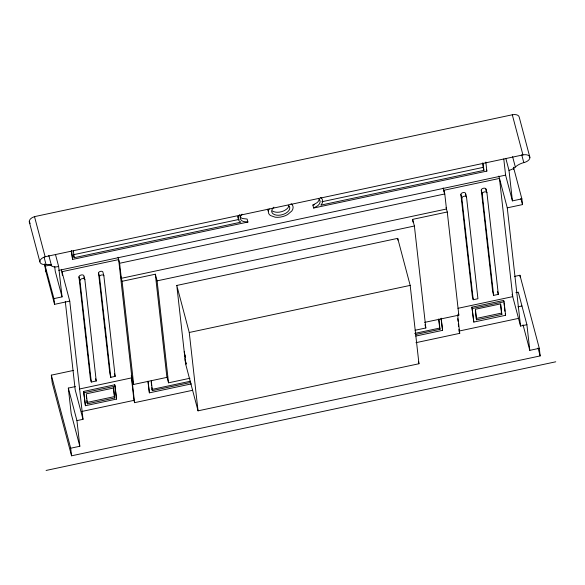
<?xml version="1.0" encoding="UTF-8"?>
<svg xmlns="http://www.w3.org/2000/svg" width="585" height="585" viewBox="0 0 585 585"><rect width="100%" height="100%" fill="white"/><g stroke="black" fill="none" stroke-linecap="round" stroke-linejoin="round"><path stroke-width="0.88" d="M44.57 264.113L45.674 270.694L54.573 304.339L69.747 301.107L61.33 269.356M239.565 214.746L238.753 215.865A11.715 6.742 -14.8 0 0 239.309 221.028L240.874 222.176L74.171 257.707L73.381 254.731L239.192 219.382M485.835 162.06L486.844 171.105L313.648 208.026L312.858 205.042L317.033 202.681A9.579 5.514 -14.8 0 0 319.176 199.697M313.648 208.026L317.823 205.664A9.579 5.514 -14.8 0 0 318.562 198.688M30.186 223.324A6.749 3.883 -14.8 0 1 34.508 216.633L512.292 114.784A6.684 3.846 -14.8 0 1 519.246 117.241L529.886 157.365A6.684 3.846 -14.8 0 1 523.794 162.601A13.908 8 -14.8 0 0 515.341 167.032A10.713 6.164 -14.8 0 1 509.001 170.389L512.416 200.882L521.871 198.871L513.476 167.215M54.573 304.339L53.937 298.613L62.047 296.887L58.624 266.394A6.355 3.656 -14.8 0 1 51.538 265.802A7.663 4.409 -14.8 0 0 46.23 264.427L46.003 264.449A6.749 3.883 -14.8 0 1 39.882 261.817A6.749 3.883 -14.8 0 1 45.14 256.756L522.932 154.908A6.684 3.846 -14.8 0 1 529.886 157.365M321.845 201.759L483.115 167.383L482.618 162.944M312.858 205.042L314.65 204.662M483.108 163.259L483.905 170.367L320.858 205.123L321.45 204.487A12.168 6.998 -14.8 0 0 320.668 197.481M71.194 251.002L72.599 259.411L247.916 222.037L247.126 219.053L242.636 218.541A9.579 5.514 -14.8 0 1 239.938 216.582M51.56 264.749L45.316 266.087L45.952 271.806M58.793 270.372L505.594 175.127L503.78 158.988M444.783 193.949L446.465 209.006L121.314 278.314L119.625 263.265L444.783 193.949L443.189 187.953M167.617 377.223L133.673 384.462L122.104 281.297L155.332 274.211L157.094 280.858L168.531 382.824L189.971 378.254M412.937 222.073L412.63 219.368L447.262 211.982L446.077 207.536M157.094 280.858L414.392 226.007L412.63 219.368M515.897 292.675L518.288 292.164L526.909 324.697L520.533 326.057L507.268 207.843L522.515 204.589L521.871 198.871M176.787 285.451L397.712 238.358L410.18 285.392L418.962 363.746L198.044 410.838L185.577 363.804L176.787 285.451L189.255 332.485L198.044 410.838M189.255 332.485L410.18 285.392M514.581 276.405L519.941 275.264L539.304 348.324L540.152 355.921L71.553 455.81L52.189 382.751L51.334 375.153L73.651 370.393M473.243 299.725L477.93 298.723L466.53 197.145L465.565 193.481A2.398 1.382 -14.8 0 0 463.064 192.604A2.398 1.382 -14.8 0 0 460.878 194.483L472.278 296.061L473.243 299.725L461.85 198.139L460.878 194.483M493.645 295.374L498.325 294.379L486.925 192.743L485.952 189.079A2.398 1.382 -14.8 0 0 483.371 188.275A2.398 1.382 -14.8 0 0 481.287 190.191L492.672 291.718L493.645 295.374L482.252 193.854L481.287 190.191M110.806 377.31L115.157 376.382L103.874 275.835L102.909 272.171A2.23 1.28 -14.8 0 0 100.591 271.352A2.23 1.28 -14.8 0 0 98.558 273.1L109.834 373.647L110.806 377.31L99.53 276.756L98.558 273.1M91.311 382.034L96.232 380.989L84.862 279.645L83.896 275.981A2.523 1.448 -14.8 0 0 81.388 274.957A2.523 1.448 -14.8 0 0 78.96 276.888L90.346 378.371L91.311 382.034L79.933 280.551L78.96 276.888M71.553 455.81L70.697 448.212L79.823 446.267L71.202 413.741L68.321 388.082L75.392 386.575M79.64 388.959L131.917 377.822L118.653 259.601L61.951 271.689L62.361 275.301M457.953 308.317L512.738 296.639L499.473 178.425L443.81 190.293L444.008 192.063M471.934 307.198L503.707 300.427L504.073 301.78L505.586 315.3L473.813 322.072L471.934 307.198L473.813 322.072M83.618 391.431L114.726 384.798L115.084 386.159L116.532 399.08L85.432 405.712L83.618 391.431L85.432 405.712M472.292 308.558L504.073 301.78M83.977 392.784L115.084 386.159M424.593 322.386L458.83 315.147L447.262 211.982M517.966 306.84L521.952 305.992M415.109 330.254L425.829 327.973L414.392 226.007M476.599 319.82L475.422 309.26L500.672 303.878L501.857 314.438L476.599 319.82L476.241 318.467L501.499 313.085L500.511 304.28M87.399 403.804L86.287 393.837L113.614 388.009L114.733 397.975L87.399 403.804L87.041 402.443L114.375 396.623L113.358 387.562M190.768 382.436L152.356 390.626L152.034 389.405L190.447 381.215M414.67 333.421L439.686 328.083L438.67 319.022M415.891 334.445L440.008 329.304L438.889 319.337M147.903 381.201L149.394 392.842L191.405 383.884M415.752 336.068L442.567 330.349L441.2 318.189M81.805 411.474L133.965 400.359L131.384 377.354M415.964 342.678L459.73 333.348L459.123 331.044L518.507 318.386M133.965 400.359L134.579 402.663L192.64 390.283M79.823 446.267L76.942 420.615L83.011 419.321L69.747 301.107M523.034 324.851L529.791 350.349L539.304 348.324M46.091 470.45L555.75 361.801M247.916 222.037L243.426 221.525A9.579 5.514 -14.8 0 1 242.036 214.19M44.672 264.142L53.937 298.613M512.292 114.784L522.932 154.908M521.725 154.82L523.794 162.601M512.592 156.648L515.341 167.032M520.877 198.439L522.515 204.589M505.813 158.374L509.001 170.389M505.594 175.127L512.416 200.882M498.851 176.085L507.268 207.843M538.054 348.002L540.152 355.921M486.449 169.613L486.844 171.105M483.115 167.383L483.905 170.367M512.116 294.299L520.533 326.057M505.228 313.948L505.586 315.3M497.542 291.447L498.325 294.379M501.499 313.085L501.857 314.438M458.391 313.487L458.83 315.147M442.567 330.349L441.075 318.708M439.686 328.083L440.008 329.304M424.951 324.653L425.829 327.973M418.502 361.998L418.962 363.746M184.224 351.76L185.438 357.472L184.451 353.749M184.999 358.649L186.184 364.133L185.196 360.411M168.531 382.824L166.769 376.177L155.332 274.211M118.038 257.268L119.625 263.265M120.342 274.658L122.104 281.297M131.289 375.468L133.673 384.462M114.375 373.457L115.157 376.382M116.532 399.08L114.726 384.798M114.375 396.623L114.733 397.975M95.648 378.787L96.232 380.989M55.436 254.38L58.624 266.394M62.047 296.887L55.217 271.133L54.719 266.65M48.789 255.418L51.538 265.802M34.508 216.633L45.14 256.756M44.167 257.532L46.003 264.449M83.011 419.321L75.216 389.91L65.293 301.472M29.25 221.693L39.882 261.817M68.321 388.082L76.942 420.615M51.334 375.153L70.697 448.212M513.433 167.968L513.615 169.606M526.909 324.697L529.791 350.349M519.941 275.264L520.131 276.946M504.014 303.132L504.314 305.838M504.519 307.637L504.921 311.242M485.952 189.079L486.157 190.893M465.565 193.481L465.77 195.302M475.356 310.547L476.241 318.467M457.645 314.774L459.73 333.348M457.733 318.657L458.026 321.311M458.326 323.966L458.625 326.62M458.925 329.275L459.123 331.044M397.712 238.358L397.91 240.15M151.237 380.659L152.356 390.626M151.222 382.159L151.625 385.778M151.829 387.592L152.034 389.405M148.129 381.552L149.394 392.842M131.698 377.003L134.579 402.663M83.999 276.888L84.196 278.701M73.374 250.607L74.171 257.707M71.582 250.365L72.599 259.411M86.331 396.103L86.638 398.824M86.836 400.63L87.041 402.443M99.53 276.756A2.23 1.28 -14.8 0 1 101.556 275.008A2.23 1.28 -14.8 0 1 103.874 275.835M79.933 280.551A2.523 1.448 -14.8 0 1 82.361 278.621A2.523 1.448 -14.8 0 1 84.862 279.645M461.85 198.139A2.398 1.382 -14.8 0 1 464.037 196.26A2.398 1.382 -14.8 0 1 466.53 197.145M482.252 193.854A2.398 1.382 -14.8 0 1 484.336 191.939A2.398 1.382 -14.8 0 1 486.925 192.743M268.186 211.024A12.687 7.298 -14.8 0 1 267.557 209.218M288.829 206.117A9.272 5.331 -14.8 0 1 286.752 209.006L284.975 210.256A9.272 5.331 -14.8 0 1 275.93 212.187L273.955 211.733A9.272 5.331 -14.8 0 1 272.398 210.936M291.045 203.653A12.687 7.298 -14.8 0 1 291.842 210.958L287.601 214.593A12.687 7.298 -14.8 0 1 275.221 217.218L270.402 215.507A12.687 7.298 -14.8 0 1 269.173 208.867M288.259 205.24A9.272 5.331 -14.8 0 1 287.542 211.989L285.765 213.24A9.272 5.331 -14.8 0 1 276.72 215.17L274.753 214.717A9.272 5.331 -14.8 0 1 273.904 207.17M238.519 218.051A11.715 6.742 -14.8 0 1 237.561 216.508"/></g></svg>
